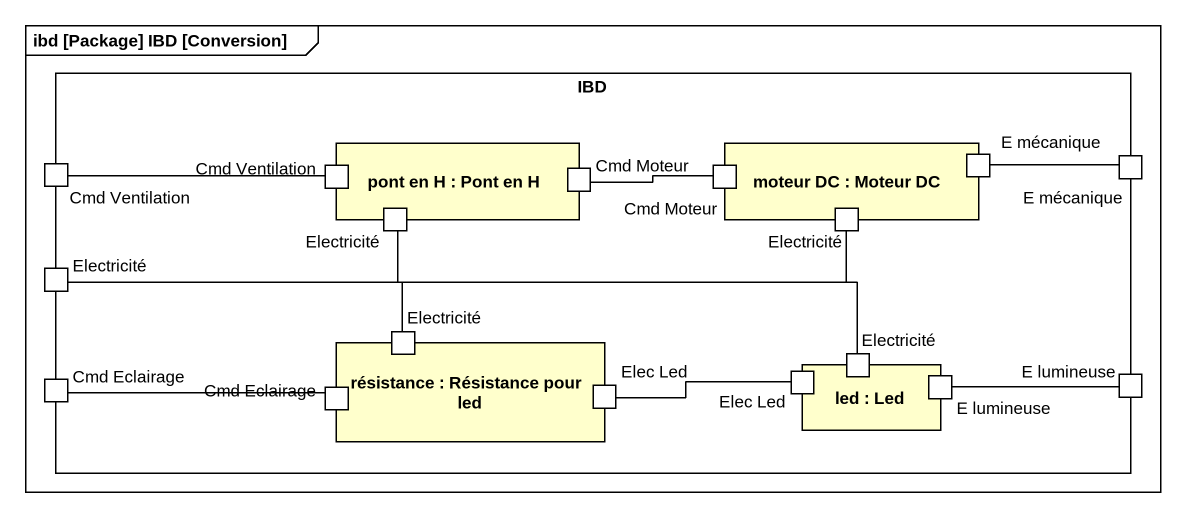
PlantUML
@startuml
mainframe ibd [Package] IBD [Conversion]
rectangle IBD {
  port "Cmd Ventilation" as Cmd_Ventilation
  rectangle "pont en H : Pont en H" as pont_en_H {
    port "Cmd Ventilation" as Cmd_Ventilation_2
    port "Cmd Moteur" as Cmd_Moteur
    port Electricité
  }
  rectangle "moteur DC : Moteur DC" as moteur_DC {
    port "Cmd Moteur" as Cmd_Moteur_2
    port "E mécanique" as E_mécanique
    port "Electricité" as Electricité_2
  }
  port "E mécanique" as E_mécanique_2
  port "Electricité" as Electricité_3
  port "Cmd Eclairage" as Cmd_Eclairage
  rectangle "résistance : Résistance pour led" as résistance {
    port "Electricité" as Electricité_4
    port "Elec Led" as Elec_Led
    port "Cmd Eclairage" as Cmd_Eclairage_2
  }
  rectangle "led : Led" as led {
    port "Elec Led" as Elec_Led_2
    port "Electricité" as Electricité_5
    port "E lumineuse" as E_lumineuse
  }
  port "E lumineuse" as E_lumineuse_2
}
Cmd_Ventilation -right- Cmd_Ventilation_2
Cmd_Moteur -right- Cmd_Moteur_2
E_mécanique_2 -left- E_mécanique
Electricité_3 -right- Electricité
Electricité_3 -right- Electricité_2
Electricité_3 -right- Electricité_4
Electricité_3 -right- Electricité_5
Cmd_Eclairage -right- Cmd_Eclairage_2
Elec_Led -right- Elec_Led_2
E_lumineuse_2 -left- E_lumineuse
@enduml
